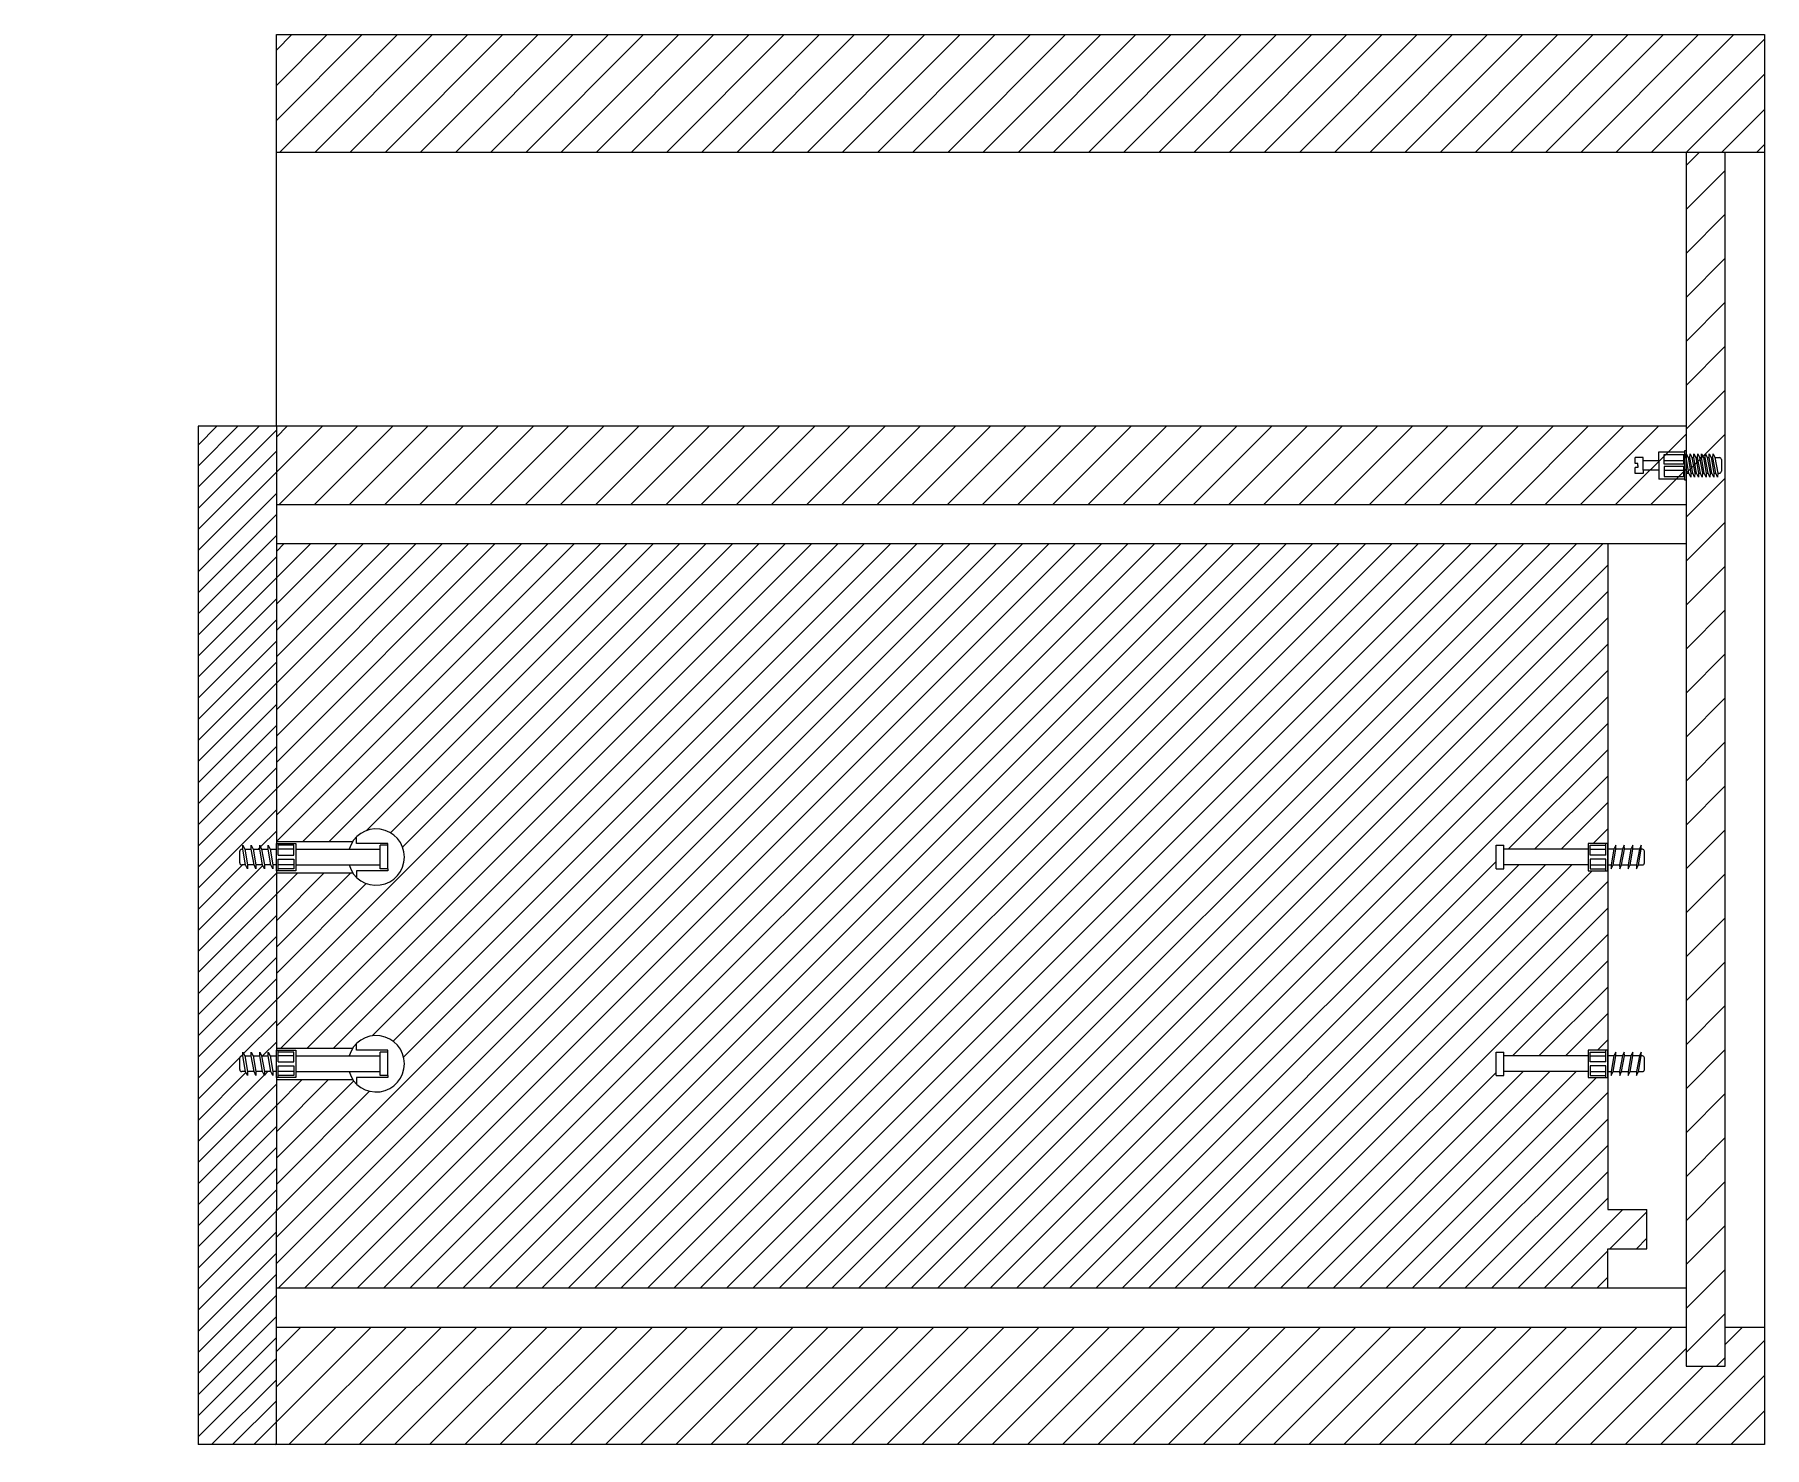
# Model space of a CAD drawing. Header units: millimetres. Extents: x 162 to 1697, y -125 to 545.
# Drawn here: x 306.62 to 350.79, y 15.79 to 51.86 of the extents above; entities that cross this region are included whole.
import ezdxf

# ---------------------------------------------------------------- set-up
doc = ezdxf.new("R2010")
doc.units = ezdxf.units.MM
doc.layers.get('0').update_dxf_attribs({"color": 255})
doc.layers.add('A-FURN', color=8, linetype='Continuous', lineweight=18)
doc.layers.add('VITI', color=2, linetype='Continuous')
doc.layers.add('VITI 2', color=4, linetype='Continuous')
pattern_1 = [(45, (-118.4343, 0), (-0.561266, 0.561266), [])]

msp = doc.modelspace()

# ---------------------------------------------------------------- hatches: boundary and pattern name
at = {"transparency": 33554687}
h = msp.add_hatch(dxfattribs=at)
h.set_pattern_fill('ANSI31', color=8, scale=0.2)
h.paths.add_polyline_path([(280.043, 51.789), (258.681, 51.789), (242.043, 51.789), (242.043, 48.789), (258.681, 48.789), (280.043, 48.789)])
h.paths.add_polyline_path([(350.789, 51.862), (329.426, 51.862), (312.789, 51.862), (312.789, 48.862), (329.426, 48.862), (350.789, 48.862)])
h = msp.add_hatch(dxfattribs=at)
h.set_pattern_fill('ANSI31', color=8, scale=0.25)
h.set_pattern_definition(pattern_1)
h.paths.add_polyline_path([(349.789, 48.862), (348.789, 48.862), (348.789, 18.862), (349.789, 18.862)])
h = msp.add_hatch(dxfattribs=at)
h.set_pattern_fill('ANSI31', color=8, scale=0.12)
h.paths.add_polyline_path([(312.789, 39.862), (312.789, 41.862), (310.789, 41.862), (310.789, 15.862), (312.789, 15.862), (312.789, 18.862), (312.789, 19.862), (312.789, 20.862), (312.789, 21.862), (312.789, 25.234), (312.789, 25.384), (312.702, 25.384), (312.7, 25.284), (312.652, 25.384), (312.485, 25.384), (312.484, 25.284), (312.435, 25.384), (312.269, 25.384), (312.268, 25.284), (312.219, 25.384), (312.053, 25.384), (312.051, 25.284), (312.003, 25.384), (311.905, 25.384, -0.414214), (311.855, 25.434), (311.855, 25.734, -0.414214), (311.905, 25.784), (311.931, 25.784), (311.934, 25.884), (311.982, 25.784), (312.148, 25.784), (312.15, 25.884), (312.198, 25.784), (312.364, 25.784), (312.367, 25.884), (312.414, 25.784), (312.58, 25.784), (312.583, 25.884), (312.63, 25.784), (312.789, 25.784), (312.789, 25.934), (312.789, 30.512), (312.789, 30.662), (312.702, 30.662), (312.7, 30.562), (312.652, 30.662), (312.485, 30.662), (312.484, 30.562), (312.435, 30.662), (312.269, 30.662), (312.268, 30.562), (312.219, 30.662), (312.053, 30.662), (312.051, 30.562), (312.003, 30.662), (311.905, 30.662, -0.414214), (311.855, 30.712), (311.855, 31.012, -0.414214), (311.905, 31.062), (311.931, 31.062), (311.934, 31.162), (311.982, 31.062), (312.148, 31.062), (312.15, 31.162), (312.198, 31.062), (312.364, 31.062), (312.367, 31.162), (312.414, 31.062), (312.58, 31.062), (312.583, 31.162), (312.63, 31.062), (312.789, 31.062), (312.789, 31.212)])
h = msp.add_hatch(dxfattribs=at)
h.set_pattern_fill('ANSI31', color=8, scale=0.15)
h.paths.add_polyline_path([(346.789, 30.512), (346.289, 30.512), (346.289, 30.662), (344.139, 30.662), (344.139, 30.562), (343.939, 30.562), (343.939, 31.162), (344.139, 31.162), (344.139, 31.062), (346.289, 31.062), (346.289, 31.212), (346.789, 31.212), (346.789, 38.862), (312.789, 38.862), (312.789, 31.262), (314.74, 31.262, -3.296663), (314.74, 30.462), (312.789, 30.462), (312.789, 25.984), (314.74, 25.984, -3.296663), (314.74, 25.184), (312.789, 25.184), (312.789, 21.862), (312.789, 20.862), (312.789, 19.862), (346.789, 19.862), (346.789, 20.862), (347.789, 20.862), (347.789, 21.862), (346.789, 21.862), (346.789, 25.234), (346.289, 25.234), (346.289, 25.384), (344.139, 25.384), (344.139, 25.284), (343.939, 25.284), (343.939, 25.884), (344.139, 25.884), (344.139, 25.784), (346.289, 25.784), (346.289, 25.934), (346.789, 25.934)])
h = msp.add_hatch(dxfattribs=at)
h.set_pattern_fill('ANSI31', color=8, scale=0.2)
h.paths.add_polyline_path([(242.043, 18.789), (242.043, 15.789), (258.681, 15.789), (280.043, 15.789), (280.043, 18.789), (279.043, 18.789), (279.043, 17.789), (278.043, 17.789), (278.043, 18.789), (258.681, 18.789)])
h.paths.add_polyline_path([(329.426, 15.862), (350.789, 15.862), (350.789, 18.862), (349.789, 18.862), (349.789, 17.862), (348.789, 17.862), (348.789, 18.862), (329.426, 18.862), (312.789, 18.862), (312.789, 15.862)])
at = {"layer": 'A-FURN', "transparency": 33554687}
h = msp.add_hatch(dxfattribs=at)
h.set_pattern_fill('ANSI31', color=8, scale=0.2)
h.paths.add_polyline_path([(348.789, 41.862), (312.789, 41.862), (312.789, 39.862), (348.789, 39.862)])
h = msp.add_hatch(dxfattribs=at)
h.set_pattern_fill('ANSI31', color=8, scale=0.25)
h.set_pattern_definition(pattern_1)
h.paths.add_polyline_path([(349.789, 18.862), (348.789, 18.862), (348.789, 17.862), (349.789, 17.862)])

# ---------------------------------------------------------------- linework, layer by layer
for p, q in [((312.789, 51.862), (329.426, 51.862)), ((312.789, 48.862), (312.789, 51.862)), ((329.426, 51.862), (350.789, 51.862)), ((350.789, 51.862), (350.789, 48.862)), ((312.789, 48.862), (329.426, 48.862)), ((329.426, 48.862), (350.789, 48.862)), ((348.789, 48.862), (348.789, 18.862)), ((349.789, 18.862), (349.789, 48.862)), ((312.789, 41.862), (310.789, 41.862)), ((310.789, 41.862), (310.789, 15.862)), ((348.789, 41.862), (312.789, 41.862)), ((312.789, 41.862), (312.789, 39.862)), ((312.789, 39.862), (348.789, 39.862)), ((312.789, 39.862), (312.789, 31.212)), ((348.789, 38.862), (346.789, 38.862)), ((346.789, 38.862), (346.789, 21.862)), ((312.789, 31.262), (314.74, 31.262)), ((312.789, 30.512), (312.789, 25.934)), ((312.789, 30.462), (314.74, 30.462)), ((312.789, 25.984), (314.74, 25.984)), ((312.789, 25.234), (312.789, 21.862)), ((312.789, 25.184), (314.74, 25.184)), ((312.789, 20.862), (312.789, 21.862)), ((346.789, 21.862), (347.789, 21.862)), ((347.789, 20.862), (347.789, 21.862)), ((312.789, 19.862), (312.789, 20.862)), ((346.789, 19.862), (346.789, 20.862)), ((346.789, 20.862), (347.789, 20.862)), ((312.789, 18.862), (312.789, 19.862)), ((346.789, 19.862), (348.789, 19.862)), ((312.789, 15.862), (312.789, 18.862)), ((312.789, 18.862), (329.426, 18.862)), ((329.426, 18.862), (348.789, 18.862)), ((348.789, 18.862), (348.789, 17.862)), ((349.789, 18.862), (350.789, 18.862)), ((349.789, 17.862), (349.789, 18.862)), ((350.789, 18.862), (350.789, 15.862)), ((348.789, 17.862), (349.789, 17.862)), ((312.789, 15.862), (310.789, 15.862)), ((329.426, 15.862), (312.789, 15.862)), ((350.789, 15.862), (329.426, 15.862))]:
    msp.add_line(p, q)
at = {"layer": 'A-FURN'}
for p, q in [((312.789, 41.862), (312.789, 48.862)), ((350.789, 48.862), (350.789, 18.862)), ((346.789, 38.862), (312.789, 38.862)), ((312.789, 19.862), (346.789, 19.862))]:
    msp.add_line(p, q, dxfattribs=at)
at = {"layer": 'VITI'}
for p, q in [((348.089, 40.987), (348.089, 41.212)), ((348.089, 41.212), (348.759, 41.212)), ((348.229, 41.142), (348.729, 41.142)), ((348.229, 40.892), (348.229, 41.142)), ((348.729, 40.892), (348.729, 41.142)), ((348.759, 41.212), (348.759, 41.242)), ((348.759, 41.242), (348.789, 41.242)), ((348.759, 40.482), (348.759, 41.212)), ((348.789, 41.242), (348.789, 41.212)), ((348.789, 41.212), (348.789, 40.512)), ((348.789, 41.062), (348.791, 41.162)), ((347.489, 40.912), (347.489, 41.067)), ((347.689, 41.067), (347.489, 41.067)), ((347.559, 40.912), (347.489, 40.912)), ((347.489, 40.657), (347.489, 40.812)), ((347.559, 40.812), (347.489, 40.812)), ((347.689, 40.657), (347.489, 40.657)), ((347.559, 40.862), (347.559, 40.912)), ((347.559, 40.862), (347.559, 40.812)), ((347.689, 40.987), (347.689, 41.067)), ((347.689, 40.737), (347.689, 40.987)), ((347.689, 40.987), (348.089, 40.987)), ((348.089, 40.737), (347.689, 40.737)), ((347.689, 40.737), (347.689, 40.657)), ((348.089, 40.987), (348.089, 40.737)), ((348.089, 40.737), (348.089, 40.512)), ((348.229, 40.987), (348.729, 40.987)), ((348.729, 40.892), (348.229, 40.892)), ((348.729, 40.832), (348.229, 40.832)), ((348.229, 40.832), (348.229, 40.582)), ((348.229, 40.737), (348.729, 40.737)), ((348.729, 40.582), (348.729, 40.832)), ((348.789, 40.662), (348.86, 40.662)), ((348.839, 41.062), (348.887, 41.062)), ((348.911, 40.662), (348.959, 40.662)), ((348.937, 41.062), (348.985, 41.062)), ((349.009, 40.662), (349.057, 40.662)), ((349.035, 41.062), (349.083, 41.062)), ((349.107, 40.662), (349.155, 40.662)), ((349.133, 41.062), (349.182, 41.062)), ((349.205, 40.662), (349.253, 40.662)), ((349.232, 41.062), (349.28, 41.062)), ((349.303, 40.662), (349.351, 40.662)), ((349.33, 41.062), (349.378, 41.062)), ((349.401, 40.662), (349.449, 40.662)), ((349.428, 41.062), (349.476, 41.062)), ((349.499, 40.662), (349.547, 40.662)), ((349.526, 41.062), (349.644, 41.062)), ((349.598, 40.662), (349.644, 40.662)), ((349.691, 41.012), (349.691, 40.712)), ((348.759, 40.512), (348.089, 40.512)), ((348.229, 40.582), (348.729, 40.582)), ((348.759, 40.512), (348.729, 40.512)), ((348.789, 40.482), (348.759, 40.482)), ((348.789, 40.512), (348.789, 40.482)), ((314.839, 31.212), (314.839, 31.38)), ((311.855, 30.712), (311.855, 31.012)), ((311.905, 31.062), (311.931, 31.062)), ((311.982, 31.062), (312.148, 31.062)), ((312.198, 31.062), (312.364, 31.062)), ((312.414, 31.062), (312.58, 31.062)), ((312.63, 31.062), (312.789, 31.062)), ((312.789, 30.512), (312.789, 31.212)), ((312.789, 31.212), (313.289, 31.212)), ((312.839, 30.912), (312.839, 31.212)), ((313.239, 31.162), (312.839, 31.162)), ((313.239, 31.062), (312.839, 31.062)), ((313.239, 30.912), (313.239, 31.162)), ((313.289, 31.212), (313.289, 30.512)), ((313.289, 31.062), (315.439, 31.062)), ((315.639, 31.212), (314.839, 31.212)), ((315.439, 30.562), (315.439, 31.162)), ((315.639, 31.162), (315.439, 31.162)), ((315.639, 31.162), (315.639, 31.212)), ((315.639, 30.562), (315.639, 31.162)), ((343.939, 30.562), (343.939, 31.162)), ((343.939, 31.162), (344.139, 31.162)), ((344.139, 30.562), (344.139, 31.162)), ((346.289, 31.062), (344.139, 31.062)), ((346.789, 31.212), (346.289, 31.212)), ((346.289, 31.212), (346.289, 30.512)), ((346.339, 30.912), (346.339, 31.162)), ((346.339, 31.162), (346.739, 31.162)), ((346.339, 31.062), (346.739, 31.062)), ((346.739, 30.912), (346.739, 31.212)), ((346.789, 30.512), (346.789, 31.212)), ((346.948, 31.062), (346.789, 31.062)), ((347.164, 31.062), (346.998, 31.062)), ((347.38, 31.062), (347.214, 31.062)), ((347.596, 31.062), (347.43, 31.062)), ((347.673, 31.062), (347.646, 31.062)), ((347.723, 30.712), (347.723, 31.012)), ((312.003, 30.662), (311.905, 30.662)), ((312.219, 30.662), (312.053, 30.662)), ((312.435, 30.662), (312.269, 30.662)), ((312.652, 30.662), (312.485, 30.662)), ((312.789, 30.662), (312.702, 30.662)), ((313.289, 30.512), (312.789, 30.512)), ((312.839, 30.912), (313.239, 30.912)), ((312.839, 30.512), (312.839, 30.812)), ((312.839, 30.812), (313.239, 30.812)), ((313.239, 30.662), (312.839, 30.662)), ((313.239, 30.562), (312.839, 30.562)), ((313.239, 30.812), (313.239, 30.562)), ((313.289, 30.662), (315.439, 30.662)), ((314.839, 30.512), (314.839, 30.344)), ((315.639, 30.512), (314.839, 30.512)), ((315.639, 30.562), (315.439, 30.562)), ((315.639, 30.562), (315.639, 30.512)), ((343.939, 30.562), (344.139, 30.562)), ((346.289, 30.662), (344.139, 30.662)), ((346.289, 30.512), (346.789, 30.512)), ((346.739, 30.912), (346.339, 30.912)), ((346.739, 30.812), (346.339, 30.812)), ((346.339, 30.812), (346.339, 30.562)), ((346.339, 30.662), (346.739, 30.662)), ((346.339, 30.562), (346.739, 30.562)), ((346.739, 30.512), (346.739, 30.812)), ((346.789, 30.662), (346.876, 30.662)), ((346.926, 30.662), (347.092, 30.662)), ((347.143, 30.662), (347.309, 30.662)), ((347.359, 30.662), (347.525, 30.662)), ((347.575, 30.662), (347.673, 30.662)), ((314.839, 25.934), (314.839, 26.102)), ((311.855, 25.434), (311.855, 25.734)), ((311.905, 25.784), (311.931, 25.784)), ((311.982, 25.784), (312.148, 25.784)), ((312.198, 25.784), (312.364, 25.784)), ((312.414, 25.784), (312.58, 25.784)), ((312.63, 25.784), (312.789, 25.784)), ((312.789, 25.234), (312.789, 25.934)), ((312.789, 25.934), (313.289, 25.934)), ((312.839, 25.634), (312.839, 25.934)), ((313.239, 25.884), (312.839, 25.884)), ((313.239, 25.784), (312.839, 25.784)), ((312.839, 25.634), (313.239, 25.634)), ((313.239, 25.634), (313.239, 25.884)), ((313.289, 25.934), (313.289, 25.234)), ((313.289, 25.784), (315.439, 25.784)), ((315.639, 25.934), (314.839, 25.934)), ((315.439, 25.284), (315.439, 25.884)), ((315.639, 25.884), (315.439, 25.884)), ((315.639, 25.884), (315.639, 25.934)), ((315.639, 25.284), (315.639, 25.884)), ((343.939, 25.284), (343.939, 25.884)), ((343.939, 25.884), (344.139, 25.884)), ((344.139, 25.284), (344.139, 25.884)), ((346.289, 25.784), (344.139, 25.784)), ((346.789, 25.934), (346.289, 25.934)), ((346.289, 25.934), (346.289, 25.234)), ((346.339, 25.634), (346.339, 25.884)), ((346.339, 25.884), (346.739, 25.884)), ((346.339, 25.784), (346.739, 25.784)), ((346.739, 25.634), (346.339, 25.634)), ((346.739, 25.634), (346.739, 25.934)), ((346.789, 25.234), (346.789, 25.934)), ((346.948, 25.784), (346.789, 25.784)), ((347.164, 25.784), (346.998, 25.784)), ((347.38, 25.784), (347.214, 25.784)), ((347.596, 25.784), (347.43, 25.784)), ((347.673, 25.784), (347.646, 25.784)), ((347.723, 25.434), (347.723, 25.734)), ((312.003, 25.384), (311.905, 25.384)), ((312.219, 25.384), (312.053, 25.384)), ((312.435, 25.384), (312.269, 25.384)), ((312.652, 25.384), (312.485, 25.384)), ((312.789, 25.384), (312.702, 25.384)), ((313.289, 25.234), (312.789, 25.234)), ((312.839, 25.234), (312.839, 25.534)), ((312.839, 25.534), (313.239, 25.534)), ((313.239, 25.384), (312.839, 25.384)), ((313.239, 25.284), (312.839, 25.284)), ((313.239, 25.534), (313.239, 25.284)), ((313.289, 25.384), (315.439, 25.384)), ((314.839, 25.234), (314.839, 25.066)), ((315.639, 25.234), (314.839, 25.234)), ((315.639, 25.284), (315.439, 25.284)), ((315.639, 25.284), (315.639, 25.234)), ((343.939, 25.284), (344.139, 25.284)), ((346.289, 25.384), (344.139, 25.384)), ((346.289, 25.234), (346.789, 25.234)), ((346.739, 25.534), (346.339, 25.534)), ((346.339, 25.534), (346.339, 25.284)), ((346.339, 25.384), (346.739, 25.384)), ((346.339, 25.284), (346.739, 25.284)), ((346.739, 25.234), (346.739, 25.534)), ((346.789, 25.384), (346.876, 25.384)), ((346.926, 25.384), (347.092, 25.384)), ((347.143, 25.384), (347.309, 25.384)), ((347.359, 25.384), (347.525, 25.384)), ((347.575, 25.384), (347.673, 25.384))]:
    msp.add_line(p, q, dxfattribs=at)
for points in [[(312.053, 30.662), (312.051, 30.562), (312.003, 30.662), (311.931, 31.062), (311.934, 31.162), (311.982, 31.062), (312.053, 30.662)], [(312.269, 30.662), (312.268, 30.562), (312.219, 30.662), (312.148, 31.062), (312.15, 31.162), (312.198, 31.062), (312.269, 30.662)], [(312.485, 30.662), (312.484, 30.562), (312.435, 30.662), (312.364, 31.062), (312.367, 31.162), (312.414, 31.062), (312.485, 30.662)], [(312.702, 30.662), (312.7, 30.562), (312.652, 30.662), (312.58, 31.062), (312.583, 31.162), (312.63, 31.062), (312.702, 30.662)], [(346.876, 30.662), (346.878, 30.562), (346.926, 30.662), (346.998, 31.062), (346.995, 31.162), (346.948, 31.062), (346.876, 30.662)], [(347.092, 30.662), (347.094, 30.562), (347.143, 30.662), (347.214, 31.062), (347.211, 31.162), (347.164, 31.062), (347.092, 30.662)], [(347.309, 30.662), (347.31, 30.562), (347.359, 30.662), (347.43, 31.062), (347.427, 31.162), (347.38, 31.062), (347.309, 30.662)], [(347.525, 30.662), (347.526, 30.562), (347.575, 30.662), (347.646, 31.062), (347.644, 31.162), (347.596, 31.062), (347.525, 30.662)], [(312.053, 25.384), (312.051, 25.284), (312.003, 25.384), (311.931, 25.784), (311.934, 25.884), (311.982, 25.784), (312.053, 25.384)], [(312.269, 25.384), (312.268, 25.284), (312.219, 25.384), (312.148, 25.784), (312.15, 25.884), (312.198, 25.784), (312.269, 25.384)], [(312.485, 25.384), (312.484, 25.284), (312.435, 25.384), (312.364, 25.784), (312.367, 25.884), (312.414, 25.784), (312.485, 25.384)], [(312.702, 25.384), (312.7, 25.284), (312.652, 25.384), (312.58, 25.784), (312.583, 25.884), (312.63, 25.784), (312.702, 25.384)], [(346.876, 25.384), (346.878, 25.284), (346.926, 25.384), (346.998, 25.784), (346.995, 25.884), (346.948, 25.784), (346.876, 25.384)], [(347.092, 25.384), (347.094, 25.284), (347.143, 25.384), (347.214, 25.784), (347.211, 25.884), (347.164, 25.784), (347.092, 25.384)], [(347.309, 25.384), (347.31, 25.284), (347.359, 25.384), (347.43, 25.784), (347.427, 25.884), (347.38, 25.784), (347.309, 25.384)], [(347.525, 25.384), (347.526, 25.284), (347.575, 25.384), (347.646, 25.784), (347.644, 25.884), (347.596, 25.784), (347.525, 25.384)]]:
    msp.add_lwpolyline(points, dxfattribs=at)
for centre, radius, start, end in [((315.339, 30.862), 0.72, 196.1276, 163.8724), ((311.905, 31.012), 0.05, 90, 180), ((347.673, 31.012), 0.05, 360, 90), ((311.905, 30.712), 0.05, 180, 270), ((347.673, 30.712), 0.05, 270, 0), ((315.339, 25.584), 0.72, 196.1276, 163.8724), ((311.905, 25.734), 0.05, 90, 180), ((347.673, 25.734), 0.05, 360, 90), ((311.905, 25.434), 0.05, 180, 270), ((347.673, 25.434), 0.05, 270, 0)]:
    msp.add_arc(centre, radius, start, end, dxfattribs=at)
for points in [[(349.691, 41.012), (349.691, 41.035), (349.667, 41.062), (349.644, 41.062)], [(349.644, 40.662), (349.667, 40.662), (349.691, 40.689), (349.691, 40.712)]]:
    msp.add_open_spline(points, degree=3, dxfattribs=at)
at = {"layer": 'VITI 2'}
for p, q in [((348.791, 41.162), (348.839, 41.062)), ((348.86, 40.662), (348.789, 41.062)), ((348.839, 41.062), (348.911, 40.662)), ((348.908, 40.562), (348.86, 40.662)), ((348.911, 40.662), (348.908, 40.562))]:
    msp.add_line(p, q, dxfattribs=at)
for points in [[(348.887, 41.062), (348.889, 41.162), (348.937, 41.062), (349.009, 40.662), (349.006, 40.562), (348.959, 40.662), (348.887, 41.062)], [(348.985, 41.062), (348.987, 41.162), (349.035, 41.062), (349.107, 40.662), (349.104, 40.562), (349.057, 40.662), (348.985, 41.062)], [(349.083, 41.062), (349.085, 41.162), (349.134, 41.062), (349.205, 40.662), (349.202, 40.562), (349.155, 40.662), (349.083, 41.062)], [(349.182, 41.062), (349.183, 41.162), (349.232, 41.062), (349.303, 40.662), (349.3, 40.562), (349.253, 40.662), (349.182, 41.062)], [(349.28, 41.062), (349.281, 41.162), (349.33, 41.062), (349.401, 40.662), (349.398, 40.562), (349.351, 40.662), (349.28, 41.062)], [(349.378, 41.062), (349.38, 41.162), (349.428, 41.062), (349.499, 40.662), (349.497, 40.562), (349.449, 40.662), (349.378, 41.062)], [(349.476, 41.062), (349.478, 41.162), (349.526, 41.062), (349.598, 40.662), (349.595, 40.562), (349.547, 40.662), (349.476, 41.062)]]:
    msp.add_lwpolyline(points, dxfattribs=at)

doc.saveas('drawing.dxf')
